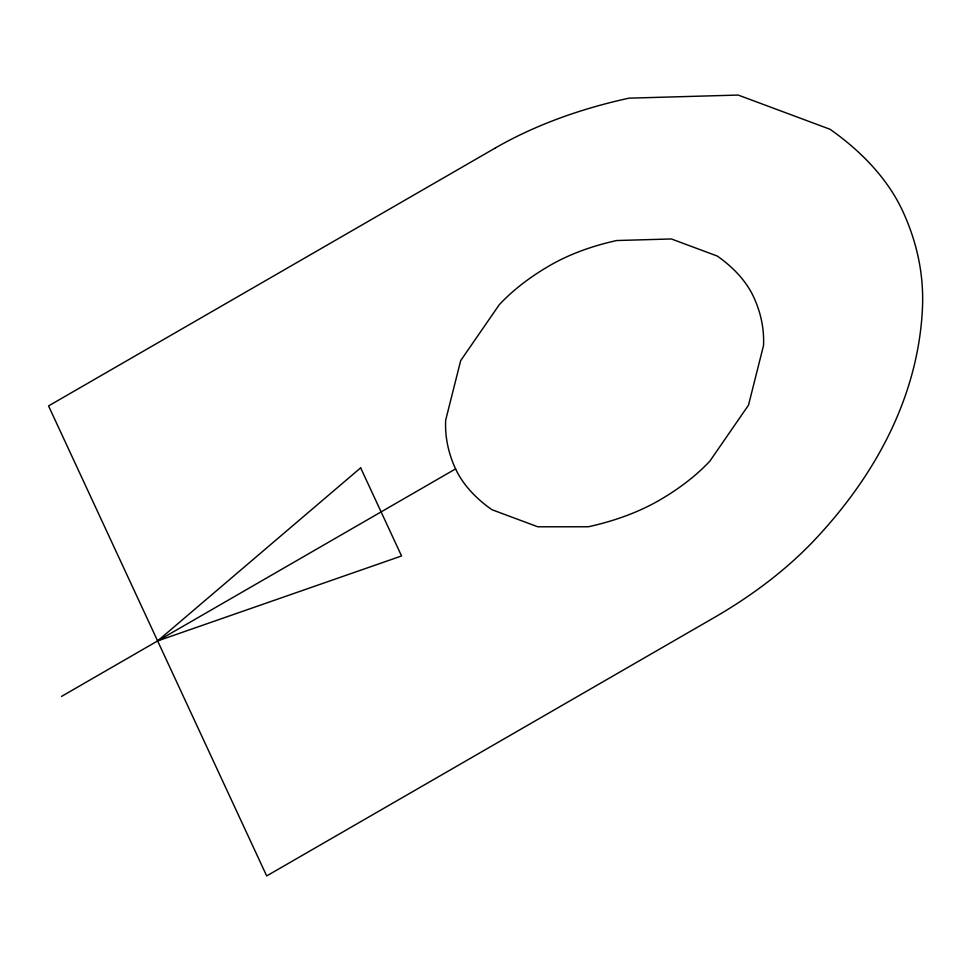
<?xml version="1.0" encoding="UTF-8"?>
<svg xmlns="http://www.w3.org/2000/svg" width="971" height="971" viewBox="0 0 971 971"><rect width="100%" height="100%" fill="white"/><g stroke="black" fill="none" stroke-linecap="round" stroke-linejoin="round"><path stroke-width="1.46" d="M61.513 696.425L455.593 468.896A294.893 170.253 0 0 1 445.665 420.225L460.679 360.617L499.3 304.663A294.893 170.253 0 0 1 550.059 265.374A188.289 108.703 0 0 1 616.767 240.529L671.374 238.963L717.326 256.077A188.289 108.703 0 0 1 753.581 296.859A294.893 170.253 0 0 1 763.522 345.53L748.507 405.138L709.886 461.104A294.893 170.253 0 0 1 659.127 500.381A199.929 115.428 0 0 1 588.28 526.768L537.8 526.792L491.86 509.678A188.289 108.703 0 0 1 455.593 468.896M360.654 467.84L157.618 640.933L401.557 555.97L360.654 467.84M495.526 147.871L48.55 405.927L266.685 875.939L713.661 617.884A589.785 340.505 0 0 0 815.179 539.33A891.002 514.412 0 0 0 922.45 308.183A589.785 340.505 0 0 0 902.569 210.841A376.578 217.419 0 0 0 830.059 129.277L738.166 95.061L628.953 98.168A376.578 217.419 0 0 0 495.526 147.871"/></g></svg>
